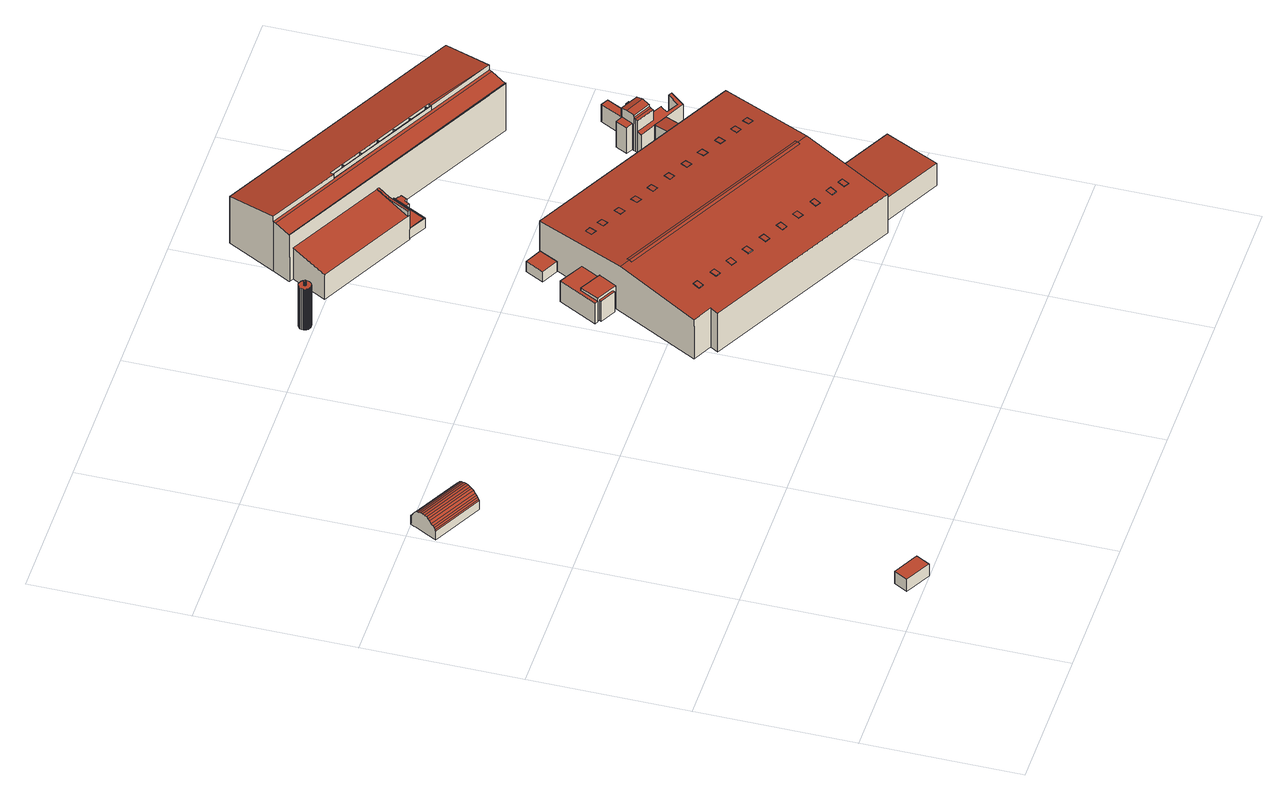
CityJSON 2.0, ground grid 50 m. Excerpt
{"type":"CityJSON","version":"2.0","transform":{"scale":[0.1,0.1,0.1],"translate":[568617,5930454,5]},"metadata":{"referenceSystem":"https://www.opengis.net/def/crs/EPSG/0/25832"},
"CityObjects":{
"building1":{"type":"Building","attributes":{"Grundfläche 2D":"46.861471","Grundhöhe NN":"5.436"},"geometry":[{"type":"Solid","lod":"3","boundaries":[[[[0,1,2,3]],[[4,5,3,2]],[[5,6,0,3]],[[6,7,1,0]],[[7,4,2,1]],[[7,6,5,4]]]],"semantics":{"surfaces":[{"type":"RoofSurface"},{"type":"WallSurface"},{"type":"GroundSurface"}],"values":[[0,1,1,1,1,2]]}}]},
"building2":{"type":"Building","attributes":{"Grundfläche 2D":"179.631432","Grundhöhe NN":"5.040"},"geometry":[{"type":"Solid","lod":"3","boundaries":[[[[8,9,10,11]],[[12,9,8,13]],[[14,12,13,15]],[[16,14,15,17]],[[18,16,17,19]],[[20,18,19,21]],[[22,20,21,23]],[[24,22,23,25]],[[26,24,25,27]],[[28,26,27,29]],[[30,28,29,31]],[[32,30,31,33]],[[34,32,33,35]],[[36,37,34,35,38,39]],[[40,36,39,41]],[[42,40,41,43]],[[44,42,43,45]],[[11,10,46,47]],[[48,49,50,51,52,53,45,43,41,39,38,35,33,31,29,27,25,23,21,19,17,15,13,8,11,47,54]],[[44,45,53,55]],[[10,9,12,14,16,18,20,22,24,26,28,30,32,34,37,36,40,42,44,55,56,57,58,59,60,46]],[[59,58,57,56,55,53,52,51,50,49,48,54,47,46,60]]]],"semantics":{"surfaces":[{"type":"RoofSurface"},{"type":"WallSurface"},{"type":"GroundSurface"}],"values":[[0,0,0,0,0,0,0,0,0,0,0,0,0,0,0,0,0,1,1,1,1,2]]}}]},
"building3":{"type":"Building","attributes":{"Grundfläche 2D":"11.535764","Grundhöhe NN":"5.531"},"children":["building3-1"],"geometry":[{"type":"Solid","lod":"3","boundaries":[[[[61,62,63,64,65,66,67,68,69,70,71,72,73,74,75,76,77,78,79,80,81,82,83,84,85,86,87,88,89,90,91,92,93,94,95,96,97,98,99,100,101,102,103,104,105,106,107,108,109,110]],[[111,112,68,67]],[[112,113,69,68]],[[113,114,70,69]],[[114,115,71,70]],[[116,111,67,66]],[[117,116,66,65]],[[115,118,72,71]],[[118,119,73,72]],[[119,120,74,73]],[[120,121,75,74]],[[121,122,76,75]],[[122,123,77,76]],[[123,124,78,77]],[[124,125,79,78]],[[125,126,80,79]],[[126,127,81,80]],[[127,128,82,81]],[[128,129,83,82]],[[129,130,84,83]],[[130,131,85,84]],[[131,132,86,85]],[[132,133,87,86]],[[133,134,88,87]],[[134,135,89,88]],[[135,136,90,89]],[[136,137,91,90]],[[137,138,92,91]],[[138,139,93,92]],[[139,140,94,93]],[[140,141,95,94]],[[141,142,96,95]],[[142,143,97,96]],[[143,144,98,97]],[[144,145,99,98]],[[145,146,100,99]],[[146,147,101,100]],[[147,148,102,101]],[[148,149,103,102]],[[149,150,104,103]],[[150,151,105,104]],[[151,152,106,105]],[[152,153,107,106]],[[153,154,108,107]],[[154,155,109,108]],[[155,156,110,109]],[[156,157,61,110]],[[157,158,62,61]],[[158,159,63,62]],[[159,160,64,63]],[[160,117,65,64]],[[154,153,152,151,150,149,148,147,146,145,144,143,142,141,140,139,138,137,136,135,134,133,132,131,130,129,128,127,126,125,124,123,122,121,120,119,118,115,114,113,112,111,116,117,160,159,158,157,156,155]]]],"semantics":{"surfaces":[{"type":"RoofSurface"},{"type":"WallSurface"},{"type":"GroundSurface"}],"values":[[0,1,1,1,1,1,1,1,1,1,1,1,1,1,1,1,1,1,1,1,1,1,1,1,1,1,1,1,1,1,1,1,1,1,1,1,1,1,1,1,1,1,1,1,1,1,1,1,1,1,1,2]]}}]},
"building3-1":{"type":"BuildingInstallation","parents":["building3"],"geometry":[{"type":"MultiSurface","lod":"3","boundaries":[[[161,162,163,164,165,166,167,168,169,170,171,172,173,174,175,176,177,178,179,180,181,182,183,184,185,186,187]],[[188,189,165,164]],[[189,190,166,165]],[[191,188,164,163]],[[190,192,167,166]],[[192,193,168,167]],[[193,194,169,168]],[[194,195,170,169]],[[195,196,171,170]],[[196,197,172,171]],[[197,198,173,172]],[[198,199,174,173]],[[199,200,175,174]],[[200,201,176,175]],[[201,202,177,176]],[[202,203,178,177]],[[203,204,179,178]],[[204,205,180,179]],[[181,180,205,206]],[[206,207,182,181]],[[207,208,183,182]],[[208,209,184,183]],[[209,210,185,184]],[[210,211,186,185]],[[211,212,187,186]],[[212,213,161,187]],[[213,214,162,161]],[[214,191,163,162]]],"semantics":{"surfaces":[{"type":"RoofSurface"},{"type":"WallSurface"}],"values":[0,1,1,1,1,1,1,1,1,1,1,1,1,1,1,1,1,1,1,1,1,1,1,1,1,1,1,1]}}]},
"building4":{"type":"Building","attributes":{"Grundfläche 2D":"39.604685","Grundhöhe NN":"5.566"},"geometry":[{"type":"Solid","lod":"3","boundaries":[[[[215,216,217,218]],[[216,215,219,220]],[[217,216,220,221]],[[218,217,221,222]],[[215,218,222,219]],[[220,219,222,221]]]],"semantics":{"surfaces":[{"type":"RoofSurface"},{"type":"WallSurface"},{"type":"GroundSurface"}],"values":[[0,1,1,1,1,2]]}}]},
"building5":{"type":"Building","attributes":{"Grundfläche 2D":"5198.544822","Grundhöhe NN":"5.057"},"children":["building5-1","building5-2","building5-3","building5-4","building5-5","building5-6","building5-7","building5-8","building5-9","building5-10","building5-11","building5-12","building5-13","building5-14","building5-15","building5-16","building5-17","building5-18","building5-19","building5-20","building5-21"],"geometry":[{"type":"Solid","lod":"3","boundaries":[[[[223,224,225,226,227]],[[225,224,228,229]],[[230,231,232,233,234,235,223,227,226,236,237]],[[238,239,237,236,229,228,235,234]],[[240,241,242,243]],[[244,245,246,247]],[[248,249,250,251]],[[252,253,254,255]],[[256,257,258,259]],[[260,261,262,263]],[[264,265,266,267]],[[268,269,270,271,272,273,274]],[[275,276,277,278]],[[224,223,235,228]],[[225,229,236,226]],[[242,279,280,246,243]],[[243,246,245,240]],[[240,245,281,282,241]],[[247,246,280,283]],[[244,247,283,284]],[[245,244,284,281]],[[251,250,285,286]],[[248,251,286,287]],[[249,248,287,288]],[[255,254,289,290]],[[252,255,290,291]],[[253,252,291,292]],[[258,293,289,254,259]],[[259,254,253,256]],[[256,253,292,294,257]],[[269,268,278,277,295,296,230,237,239,297,298]],[[231,230,296,299]],[[232,231,299,300]],[[233,232,300,301]],[[279,242,241,282,293,258,257,294,285,250,249,288,302,238,234,233,301]],[[266,303,297,239,238,302,304,267]],[[263,262,305,306]],[[260,263,306,307]],[[261,260,307,308]],[[264,267,304,309]],[[265,264,309,310]],[[266,265,310,303]],[[270,269,298,311]],[[271,270,311,312]],[[272,271,312,313]],[[272,313,314,273]],[[278,268,274,275]],[[275,274,273,276]],[[261,308,295,277,276,273,314,305,262]],[[314,313,312,311,298,297,303,310,309,304,302,288,287,286,285,294,292,291,290,289,293,282,281,284,283,280,279,301,300,299,296,295,308,307,306,305]]]],"semantics":{"surfaces":[{"type":"RoofSurface"},{"type":"WallSurface"},{"type":"GroundSurface"}],"values":[[0,0,0,0,0,0,0,0,0,0,0,0,0,1,1,1,1,1,1,1,1,1,1,1,1,1,1,1,1,1,1,1,1,1,1,1,1,1,1,1,1,1,1,1,1,1,1,1,1,2]]}}]},
"building5-1":{"type":"BuildingInstallation","parents":["building5"],"geometry":[{"type":"MultiSurface","lod":"3","boundaries":[[[315,316,317,318]],[[318,317,319,320]],[[315,318,320,321]],[[316,315,321,322]],[[317,316,322,319]]],"semantics":{"surfaces":[{"type":"RoofSurface"},{"type":"WallSurface"}],"values":[0,1,1,1,1]}}]},
"building5-2":{"type":"BuildingInstallation","parents":["building5"],"geometry":[{"type":"MultiSurface","lod":"3","boundaries":[[[323,324,325,326]],[[326,325,327,328]],[[328,329,323,326]],[[329,330,324,323]],[[325,324,330,327]]],"semantics":{"surfaces":[{"type":"RoofSurface"},{"type":"WallSurface"}],"values":[0,1,1,1,1]}}]},
"building5-3":{"type":"BuildingInstallation","parents":["building5"],"geometry":[{"type":"MultiSurface","lod":"3","boundaries":[[[331,332,333,334]],[[334,333,335,336]],[[331,334,336,337]],[[332,331,337,338]],[[333,332,338,335]]],"semantics":{"surfaces":[{"type":"RoofSurface"},{"type":"WallSurface"}],"values":[0,1,1,1,1]}}]},
"building5-4":{"type":"BuildingInstallation","parents":["building5"],"geometry":[{"type":"MultiSurface","lod":"3","boundaries":[[[339,340,341,342]],[[342,341,343,344]],[[339,342,344,345]],[[340,339,345,346]],[[341,340,346,343]]],"semantics":{"surfaces":[{"type":"RoofSurface"},{"type":"WallSurface"}],"values":[0,1,1,1,1]}}]},
"building5-5":{"type":"BuildingInstallation","parents":["building5"],"geometry":[{"type":"MultiSurface","lod":"3","boundaries":[[[347,348,349,350]],[[350,349,351,352]],[[347,350,352,353]],[[348,347,353,354]],[[349,348,354,351]]],"semantics":{"surfaces":[{"type":"RoofSurface"},{"type":"WallSurface"}],"values":[0,1,1,1,1]}}]},
"building5-6":{"type":"BuildingInstallation","parents":["building5"],"geometry":[{"type":"MultiSurface","lod":"3","boundaries":[[[355,356,357,358]],[[359,360,358,357]],[[355,358,360,361]],[[361,362,356,355]],[[357,356,362,359]]],"semantics":{"surfaces":[{"type":"RoofSurface"},{"type":"WallSurface"}],"values":[0,1,1,1,1]}}]},
"building5-7":{"type":"BuildingInstallation","parents":["building5"],"geometry":[{"type":"MultiSurface","lod":"3","boundaries":[[[363,364,365,366]],[[367,368,366,365]],[[363,366,368,369]],[[369,370,364,363]],[[365,364,370,367]]],"semantics":{"surfaces":[{"type":"RoofSurface"},{"type":"WallSurface"}],"values":[0,1,1,1,1]}}]},
"building5-8":{"type":"BuildingInstallation","parents":["building5"],"geometry":[{"type":"MultiSurface","lod":"3","boundaries":[[[371,372,373,374]],[[374,373,375,376]],[[371,374,376,377]],[[372,371,377,378]],[[373,372,378,375]]],"semantics":{"surfaces":[{"type":"RoofSurface"},{"type":"WallSurface"}],"values":[0,1,1,1,1]}}]},
"building5-9":{"type":"BuildingInstallation","parents":["building5"],"geometry":[{"type":"MultiSurface","lod":"3","boundaries":[[[379,380,381,382]],[[382,381,383,384]],[[379,382,384,385]],[[380,379,385,386]],[[381,380,386,383]]],"semantics":{"surfaces":[{"type":"RoofSurface"},{"type":"WallSurface"}],"values":[0,1,1,1,1]}}]},
"building5-10":{"type":"BuildingInstallation","parents":["building5"],"geometry":[{"type":"MultiSurface","lod":"3","boundaries":[[[387,388,389,390]],[[390,389,391,392]],[[387,390,392,393]],[[388,387,393,394]],[[389,388,394,391]]],"semantics":{"surfaces":[{"type":"RoofSurface"},{"type":"WallSurface"}],"values":[0,1,1,1,1]}}]},
"building5-11":{"type":"BuildingInstallation","parents":["building5"],"geometry":[{"type":"MultiSurface","lod":"3","boundaries":[[[395,396,397,398]],[[398,397,399,400]],[[395,398,400,401]],[[396,395,401,402]],[[397,396,402,399]]],"semantics":{"surfaces":[{"type":"RoofSurface"},{"type":"WallSurface"}],"values":[0,1,1,1,1]}}]},
"building5-12":{"type":"BuildingInstallation","parents":["building5"],"geometry":[{"type":"MultiSurface","lod":"3","boundaries":[[[403,404,405,406]],[[406,405,407,408]],[[403,406,408,409]],[[404,403,409,410]],[[405,404,410,407]]],"semantics":{"surfaces":[{"type":"RoofSurface"},{"type":"WallSurface"}],"values":[0,1,1,1,1]}}]},
"building5-13":{"type":"BuildingInstallation","parents":["building5"],"geometry":[{"type":"MultiSurface","lod":"3","boundaries":[[[411,412,413,414]],[[415,416,414,413]],[[416,417,411,414]],[[412,411,417,418]],[[413,412,418,415]]],"semantics":{"surfaces":[{"type":"RoofSurface"},{"type":"WallSurface"}],"values":[0,1,1,1,1]}}]},
"building5-14":{"type":"BuildingInstallation","parents":["building5"],"geometry":[{"type":"MultiSurface","lod":"3","boundaries":[[[419,420,421,422]],[[422,421,423,424]],[[419,422,424,425]],[[420,419,425,426]],[[421,420,426,423]]],"semantics":{"surfaces":[{"type":"RoofSurface"},{"type":"WallSurface"}],"values":[0,1,1,1,1]}}]},
"building5-15":{"type":"BuildingInstallation","parents":["building5"],"geometry":[{"type":"MultiSurface","lod":"3","boundaries":[[[427,428,429,430]],[[430,429,431,432]],[[427,430,432,433]],[[428,427,433,434]],[[429,428,434,431]]],"semantics":{"surfaces":[{"type":"RoofSurface"},{"type":"WallSurface"}],"values":[0,1,1,1,1]}}]},
"building5-16":{"type":"BuildingInstallation","parents":["building5"],"geometry":[{"type":"MultiSurface","lod":"3","boundaries":[[[435,436,437,438]],[[438,437,439,440]],[[435,438,440,441]],[[436,435,441,442]],[[437,436,442,439]]],"semantics":{"surfaces":[{"type":"RoofSurface"},{"type":"WallSurface"}],"values":[0,1,1,1,1]}}]},
"building5-17":{"type":"BuildingInstallation","parents":["building5"],"geometry":[{"type":"MultiSurface","lod":"3","boundaries":[[[443,444,445,446]],[[446,445,447,448]],[[443,446,448,449]],[[444,443,449,450]],[[445,444,450,447]]],"semantics":{"surfaces":[{"type":"RoofSurface"},{"type":"WallSurface"}],"values":[0,1,1,1,1]}}]},
"building5-18":{"type":"BuildingInstallation","parents":["building5"],"geometry":[{"type":"MultiSurface","lod":"3","boundaries":[[[451,452,453,454]],[[452,451,455,456]],[[454,453,457,458]],[[451,454,458,455]],[[453,452,456,457]]],"semantics":{"surfaces":[{"type":"RoofSurface"},{"type":"WallSurface"}],"values":[0,1,1,1,1]}}]},
"building5-19":{"type":"BuildingInstallation","parents":["building5"],"geometry":[{"type":"MultiSurface","lod":"3","boundaries":[[[459,460,461,462]],[[463,464,462,461]],[[459,462,464,465]],[[460,459,465,466]],[[466,463,461,460]]],"semantics":{"surfaces":[{"type":"RoofSurface"},{"type":"WallSurface"}],"values":[0,1,1,1,1]}}]},
"building5-20":{"type":"BuildingInstallation","parents":["building5"],"geometry":[{"type":"MultiSurface","lod":"3","boundaries":[[[467,468,469,470]],[[470,469,471,472]],[[467,470,472,473]],[[468,467,473,474]],[[469,468,474,471]]],"semantics":{"surfaces":[{"type":"RoofSurface"},{"type":"WallSurface"}],"values":[0,1,1,1,1]}}]},
"building5-21":{"type":"BuildingInstallation","parents":["building5"],"geometry":[{"type":"MultiSurface","lod":"3","boundaries":[[[475,476,477,478]],[[478,477,479,480]],[[475,478,480,481]],[[476,475,481,482]],[[477,476,482,479]]],"semantics":{"surfaces":[{"type":"RoofSurface"},{"type":"WallSurface"}],"values":[0,1,1,1,1]}}]},
"building6":{"type":"Building","attributes":{"Grundfläche 2D":"90.308043","Grundhöhe NN":"5.672"},"children":["building6-1"],"geometry":[{"type":"Solid","lod":"3","boundaries":[[[[483,484,485,486,487,488]],[[489,490,491,492,493,494,495,496]],[[483,488,497,498]],[[492,484,483,498,499,493]],[[485,484,492,500,501,486]],[[488,487,486,501,497]],[[494,493,499,502]],[[495,494,502,503]],[[496,495,503,504]],[[489,496,504,505]],[[490,489,505,506]],[[491,490,506,507]],[[492,491,507,500]],[[502,499,498,497,501,500,507,506,505,504,503]]]],"semantics":{"surfaces":[{"type":"RoofSurface"},{"type":"WallSurface"},{"type":"GroundSurface"}],"values":[[0,0,1,1,1,1,1,1,1,1,1,1,1,2]]}}]},
"building6-1":{"type":"BuildingInstallation","parents":["building6"],"geometry":[{"type":"MultiSurface","lod":"3","boundaries":[[[508,509,510,511,512,513]],[[484,485,509,508]],[[485,514,510,509]],[[514,487,511,510]],[[487,488,512,511]],[[488,483,513,512]],[[483,484,508,513]]],"semantics":{"surfaces":[{"type":"RoofSurface"},{"type":"WallSurface"}],"values":[0,1,1,1,1,1,1]}}]},
"building7":{"type":"Building","attributes":{"Grundfläche 2D":"461.418660","Grundhöhe NN":"5.342"},"geometry":[{"type":"Solid","lod":"3","boundaries":[[[[515,516,517,518]],[[519,520,518,517]],[[520,521,515,518]],[[521,522,516,515]],[[522,519,517,516]],[[522,521,520,519]]]],"semantics":{"surfaces":[{"type":"RoofSurface"},{"type":"WallSurface"},{"type":"GroundSurface"}],"values":[[0,1,1,1,1,2]]}}]},
"building8":{"type":"Building","attributes":{"Grundfläche 2D":"2604.975888","Grundhöhe NN":"5.404"},"children":["building8-1","building8-2","building8-3","building8-4","building8-5","building8-6","building8-7","building8-8"],"geometry":[{"type":"Solid","lod":"3","boundaries":[[[[523,524,525,526,527]],[[528,529,530,531,532,533,534]],[[535,536,537,538,539,540]],[[539,538,541,542,543,544,545,546,547,548,549,550,551,552,553,554,555,556,557]],[[558,536,535,559,560]],[[561,562,563,564,565,566,567,568,569]],[[570,562,561]],[[558,524,523,527,571,572]],[[558,560,559,525,524]],[[559,573,526,525]],[[573,571,527,526]],[[566,540,539,567]],[[556,555,569,568,567,539,557]],[[553,552,551,550,549,548,547,546,545,544,543,542,561,569,555,554]],[[538,574,570,561,542,541]],[[570,574,538,537,562]],[[563,562,537,575,576,564]],[[565,564,576,577]],[[565,577,578,540,566]],[[532,531,579,580]],[[534,533,532,580,581]],[[529,528,534,581,582]],[[583,573,559,535,540,578,584]],[[531,530,529,582,585,571,573,583,579]],[[571,585,586,587,575,537,536,558,572]],[[584,578,577,576,575,587,586,585,582,581,580,579,583]]]],"semantics":{"surfaces":[{"type":"RoofSurface"},{"type":"WallSurface"},{"type":"GroundSurface"}],"values":[[0,0,0,0,0,0,0,1,1,1,1,1,1,1,1,1,1,1,1,1,1,1,1,1,1,2]]}}]},
"building8-1":{"type":"BuildingInstallation","parents":["building8"],"geometry":[{"type":"MultiSurface","lod":"3","boundaries":[[[588,589,590,591]],[[589,588,592,553]],[[591,590,554,593]],[[554,590,589,553]]],"semantics":{"surfaces":[{"type":"RoofSurface"},{"type":"WallSurface"}],"values":[0,1,1,1]}}]},
"building8-2":{"type":"BuildingInstallation","parents":["building8"],"geometry":[{"type":"MultiSurface","lod":"3","boundaries":[[[594,595,596,597]],[[597,596,548,598]],[[595,594,599,547]],[[548,596,595,547]]],"semantics":{"surfaces":[{"type":"RoofSurface"},{"type":"WallSurface"}],"values":[0,1,1,1]}}]},
"building8-3":{"type":"BuildingInstallation","parents":["building8"],"geometry":[{"type":"MultiSurface","lod":"3","boundaries":[[[600,601,602,603]],[[603,602,552,604]],[[601,600,605,551]],[[552,602,601,551]]],"semantics":{"surfaces":[{"type":"RoofSurface"},{"type":"WallSurface"}],"values":[0,1,1,1]}}]},
"building8-4":{"type":"BuildingInstallation","parents":["building8"],"geometry":[{"type":"MultiSurface","lod":"3","boundaries":[[[606,607,608,609]],[[609,608,544,610]],[[607,606,611,543]],[[544,608,607,543]]],"semantics":{"surfaces":[{"type":"RoofSurface"},{"type":"WallSurface"}],"values":[0,1,1,1]}}]},
"building8-5":{"type":"BuildingInstallation","parents":["building8"],"geometry":[{"type":"MultiSurface","lod":"3","boundaries":[[[612,613,614,574]],[[606,612,541,611]],[[612,606,609]],[[615,616,612,609,610]],[[612,616,617]],[[599,594,612,617,618]],[[612,594,597]],[[612,597,619]],[[612,619,613]],[[619,597,598,620]],[[619,621,613]],[[600,621,622,605]],[[621,600,613]],[[600,603,613]],[[588,603,604,592]],[[603,588,613]],[[588,591,613]],[[613,591,593,556]],[[557,614,613,556]],[[557,538,574,614]],[[541,612,574,538]]],"semantics":{"surfaces":[{"type":"RoofSurface"},{"type":"WallSurface"}],"values":[0,1,1,1,1,1,1,1,1,1,1,1,1,1,1,1,1,1,1,1,1]}}]},
"building8-6":{"type":"BuildingInstallation","parents":["building8"],"geometry":[{"type":"MultiSurface","lod":"3","boundaries":[[[619,623,624,621]],[[550,624,623,549]],[[621,624,550,622]],[[620,549,623,619]]],"semantics":{"surfaces":[{"type":"RoofSurface"},{"type":"WallSurface"}],"values":[0,1,1,1]}}]},
"building8-7":{"type":"BuildingInstallation","parents":["building8"],"geometry":[{"type":"MultiSurface","lod":"3","boundaries":[[[616,625,626,617]],[[546,626,625,545]],[[617,626,546,618]],[[625,616,615,545]]],"semantics":{"surfaces":[{"type":"RoofSurface"},{"type":"WallSurface"}],"values":[0,1,1,1]}}]},
"building8-8":{"type":"BuildingInstallation","parents":["building8"],"geometry":[{"type":"MultiSurface","lod":"3","boundaries":[[[627,628,629,630]],[[630,631,632,627]],[[533,631,630,629,530,633]],[[533,534,632,631]],[[632,534,528,529,628,627]],[[529,530,629,628]]],"semantics":{"surfaces":[{"type":"RoofSurface"},{"type":"WallSurface"}],"values":[0,0,1,1,1,1]}}]},
"building9":{"type":"Building","attributes":{"Grundfläche 2D":"4.645527","Grundhöhe NN":"5.525"},"geometry":[{"type":"Solid","lod":"3","boundaries":[[[[634,244,247,635]],[[636,637,635,247]],[[637,638,634,635]],[[638,639,244,634]],[[639,636,247,244]],[[639,638,637,636]]]],"semantics":{"surfaces":[{"type":"RoofSurface"},{"type":"WallSurface"},{"type":"GroundSurface"}],"values":[[0,1,1,1,1,2]]}}]},
"building10":{"type":"Building","attributes":{"Grundfläche 2D":"120.439527","Grundhöhe NN":"5.576"},"geometry":[{"type":"Solid","lod":"3","boundaries":[[[[640,641,642,643]],[[644,645,646,647,648,649,650,651,652,653,654,655,656]],[[657,658,640,643]],[[659,660,661,662]],[[663,664,665,666,667,668]],[[669,670,665,664,671,672,673,674,675]],[[676,677,678,679]],[[680,681,682,683,684]],[[643,642,685,686]],[[640,648,647,641]],[[651,650,687,688]],[[652,651,688,689]],[[653,652,689,690]],[[654,653,690,691]],[[656,655,692,693]],[[655,654,691,692]],[[645,644,656,693,694]],[[646,645,694,695]],[[643,686,687,650,657]],[[657,650,649,658]],[[658,649,648,640]],[[661,660,696,697]],[[662,661,697,698]],[[659,662,698,699]],[[700,672,671,664,663,668,641,647,646,695]],[[680,684,701,702,669,675,674,673,672,700,703,679,678]],[[659,699,685,642,667,666,665,670,669,702,696,660]],[[667,642,641,668]],[[676,679,703,704]],[[676,704,705,681,677]],[[677,681,680,678]],[[681,705,706,682]],[[683,682,706,707]],[[707,701,684,683]],[[693,692,691,690,689,688,687,686,685,699,698,697,696,702,701,707,706,705,704,703,700,695,694]]]],"semantics":{"surfaces":[{"type":"RoofSurface"},{"type":"WallSurface"},{"type":"GroundSurface"}],"values":[[0,0,0,0,0,0,0,0,1,1,1,1,1,1,1,1,1,1,1,1,1,1,1,1,1,1,1,1,1,1,1,1,1,1,2]]}}]}
},
"vertices":[
[270,45,50],[188,88,50],[164,44,50],[246,1,50],[164,44,4],[246,1,4],[270,45,4],[188,88,4],
[172,1332,36],[11,1417,36],[9,1414,33],[170,1329,33],[13,1420,42],[173,1335,42],[15,1424,47],[175,1339,47],[17,1430,52],[178,1344,52],[21,1436,58],[182,1350,58],[24,1441,62],[184,1356,62],[27,1447,65],[187,1361,65],[30,1453,67],[191,1368,67],[34,1460,68],[195,1375,68],[38,1468,67],[199,1382,67],[41,1474,65],[202,1389,65],[44,1480,62],[205,1394,62],[47,1485,58],[208,1399,58],[51,1493,47],[49,1490,52],[210,1404,52],[212,1407,47],[53,1496,42],[214,1410,42],[54,1499,36],[215,1413,36],[56,1502,33],[217,1416,33],[9,1414,0],[170,1329,0],[178,1344,0],[182,1350,0],[184,1356,0],[210,1404,0],[214,1410,0],[217,1416,0],[172,1332,0],[56,1502,0],[49,1490,0],[47,1485,0],[30,1453,0],[13,1420,0],[11,1417,0],
[802,2041,163],[801,2043,163],[799,2044,163],[797,2045,163],[795,2046,163],[792,2047,163],[790,2048,163],[788,2048,163],[785,2048,163],[783,2047,163],[781,2046,163],[778,2045,163],[776,2044,163],[775,2042,163],[773,2041,163],[772,2039,163],[770,2037,163],[770,2034,163],[769,2032,163],[769,2030,163],[769,2027,163],[769,2025,163],[770,2022,163],[771,2020,163],[772,2018,163],[773,2016,163],[775,2014,163],[777,2013,163],[779,2012,163],[781,2011,163],[783,2010,163],[786,2009,163],[788,2009,163],[791,2010,163],[793,2010,163],[795,2011,163],[797,2012,163],[799,2013,163],[801,2015,163],[803,2017,163],[804,2018,163],[805,2021,163],[806,2023,163],[807,2025,163],[807,2028,163],[807,2030,163],[807,2032,163],[806,2035,163],[805,2037,163],[804,2039,163],[790,2048,5],[788,2048,5],[785,2048,5],[783,2047,5],[781,2046,5],[792,2047,5],[795,2046,5],[778,2045,5],[776,2044,5],[775,2042,5],[773,2041,5],[772,2039,5],[770,2037,5],[770,2034,5],[769,2032,5],[769,2030,5],[769,2027,5],[769,2025,5],[770,2022,5],[771,2020,5],[772,2018,5],[773,2016,5],[775,2014,5],[777,2013,5],[779,2012,5],[781,2011,5],[783,2010,5],[786,2009,5],[788,2009,5],[791,2010,5],[793,2010,5],[795,2011,5],[797,2012,5],[799,2013,5],[801,2015,5],[803,2017,5],[804,2018,5],[805,2021,5],[806,2023,5],[807,2025,5],[807,2028,5],[807,2030,5],[807,2032,5],[806,2035,5],[805,2037,5],[804,2039,5],[802,2041,5],[801,2043,5],[799,2044,5],[797,2045,5],
[790,2031,178],[790,2032,178],[789,2032,178],[788,2032,178],[787,2032,178],[786,2032,178],[785,2031,178],[784,2030,178],[784,2029,178],[784,2028,178],[784,2027,178],[785,2027,178],[785,2026,178],[786,2026,178],[786,2025,178],[787,2025,178],[788,2025,178],[789,2025,178],[790,2025,178],[790,2026,178],[791,2026,178],[791,2027,178],[792,2028,178],[792,2029,178],[791,2029,178],[791,2030,178],[791,2031,178],[788,2032,163],[787,2032,163],[786,2032,163],[789,2032,163],[785,2031,163],[784,2030,163],[784,2029,163],[784,2028,163],[784,2027,163],[785,2027,163],[785,2026,163],[786,2026,163],[786,2025,163],[787,2025,163],[788,2025,163],[789,2025,163],[790,2025,163],[790,2026,163],[791,2026,163],[791,2027,163],[792,2028,163],[792,2029,163],[791,2029,163],[791,2030,163],[791,2031,163],[790,2031,163],[790,2032,163],
[1210,1392,44],[1240,1451,44],[1186,1478,44],[1156,1419,44],[1210,1392,6],[1240,1451,6],[1186,1478,6],[1156,1419,6],
[1748,816,176],[1753,824,178],[1133,1152,178],[1128,1144,176],[1730,826,176],[1757,832,176],[1137,1160,176],[962,910,153],[1024,877,153],[1010,852,151],[1636,521,151],[1787,806,177],[1753,824,177],[1133,1152,177],[1100,1169,177],[1938,1092,151],[1251,1455,151],[1843,865,74],[1823,875,74],[1803,838,74],[1823,827,74],[1850,861,40],[1843,865,69],[1823,827,69],[1830,823,40],[1928,982,61],[1890,1002,63],[1868,961,63],[1906,941,61],[1879,917,48],[1871,922,72],[1851,884,72],[1860,880,48],[1871,922,80],[1853,931,80],[1833,894,80],[1851,884,80],[1093,1185,80],[1097,1192,80],[1047,1219,80],[1043,1211,80],[1792,1230,141],[1751,1252,141],[1726,1204,147],[1767,1183,147],[1139,1244,80],[1172,1307,80],[1094,1349,80],[1029,1226,80],[1039,1221,80],[1040,1222,80],[1071,1281,80],[1071,1281,90],[1040,1222,90],[1108,1186,90],[1139,1244,90],[1803,838,1],[1823,827,1],[1843,865,1],[1823,875,1],[1830,823,1],[1850,861,1],[1868,961,1],[1906,941,1],[1928,982,1],[1890,1002,1],[1851,884,1],[1860,880,1],[1879,917,1],[1871,922,1],[1833,894,1],[1853,931,1],[1108,1186,1],[962,910,1],[1251,1455,1],[1172,1307,1],[1024,877,1],[1010,852,1],[1636,521,1],[1938,1092,1],[1726,1204,1],[1767,1183,1],[1047,1219,1],[1043,1211,1],[1093,1185,1],[1097,1192,1],[1792,1230,1],[1751,1252,1],[1094,1349,1],[1029,1226,1],[1039,1221,1],[1040,1222,1],
[1104,923,162],[1116,944,163],[1100,952,163],[1088,931,162],[1100,952,161],[1088,931,159],[1104,923,159],[1116,944,161],
[1786,1021,163],[1770,1030,163],[1758,1008,165],[1774,1000,165],[1758,1008,164],[1774,1000,164],[1786,1021,162],[1770,1030,162],
[1640,639,161],[1651,661,163],[1635,669,163],[1624,648,161],[1635,669,161],[1624,648,159],[1640,639,159],[1651,661,161],
[1603,1118,163],[1587,1127,163],[1575,1105,165],[1592,1096,165],[1575,1105,164],[1592,1096,164],[1603,1118,162],[1587,1127,162],
[1418,1216,163],[1401,1225,163],[1390,1203,165],[1406,1194,165],[1390,1203,164],[1406,1194,164],[1418,1216,162],[1401,1225,162],
[1477,1185,163],[1461,1193,163],[1449,1171,165],[1466,1163,165],[1449,1171,164],[1466,1163,164],[1477,1185,162],[1461,1193,162],
[1250,1305,163],[1234,1313,163],[1222,1291,165],[1239,1283,165],[1222,1291,164],[1239,1283,164],[1250,1305,162],[1234,1313,162],
[1540,1151,163],[1524,1160,163],[1512,1138,165],[1529,1130,165],[1512,1138,164],[1529,1130,164],[1540,1151,162],[1524,1160,162],
[1473,728,161],[1484,749,163],[1468,758,163],[1457,736,161],[1468,758,161],[1457,736,159],[1473,728,159],[1484,749,161],
[1413,760,161],[1424,781,163],[1408,790,163],[1396,768,161],[1408,790,161],[1396,768,159],[1413,760,159],[1424,781,161],
[1350,793,161],[1361,814,163],[1345,823,163],[1334,801,161],[1345,823,161],[1334,801,159],[1350,793,159],[1361,814,161],
[1167,890,162],[1178,911,163],[1162,919,163],[1151,898,162],[1162,919,161],[1151,898,159],[1167,890,159],[1178,911,161],
[1294,1281,163],[1278,1290,163],[1266,1268,165],[1283,1260,165],[1266,1268,164],[1283,1260,164],[1294,1281,162],[1278,1290,162],
[1226,858,162],[1238,879,163],[1222,888,163],[1210,867,162],[1222,888,161],[1210,867,159],[1226,858,159],[1238,879,161],
[1287,826,162],[1298,848,163],[1282,856,163],[1271,835,162],[1282,856,161],[1271,835,159],[1287,826,159],[1298,848,161],
[1664,1086,163],[1647,1095,163],[1636,1073,165],[1652,1064,165],[1636,1073,164],[1652,1064,164],[1664,1086,162],[1647,1095,162],
[1727,1053,163],[1710,1061,163],[1699,1040,165],[1715,1031,165],[1699,1040,164],[1715,1031,164],[1727,1053,162],[1710,1061,162],
[1536,694,161],[1548,716,163],[1532,724,163],[1520,703,161],[1536,694,159],[1548,716,161],[1532,724,161],[1520,703,159],
[1830,998,163],[1814,1007,163],[1803,985,165],[1819,976,165],[1803,985,164],[1819,976,164],[1830,998,162],[1814,1007,162],
[1596,663,161],[1608,684,163],[1592,692,163],[1580,671,161],[1592,692,161],[1580,671,159],[1596,663,159],[1608,684,161],
[1357,1248,163],[1341,1257,163],[1329,1235,165],[1346,1226,165],[1329,1235,164],[1346,1226,164],[1357,1248,162],[1341,1257,162],
[1284,1809,44],[1343,1920,44],[1341,1921,44],[1287,1950,44],[1229,1840,44],[1228,1839,44],[1368,1905,37],[1359,1909,37],[1360,1911,37],[1343,1920,37],[1322,1881,37],[1340,1872,37],[1349,1889,37],[1358,1885,37],[1228,1839,7],[1284,1809,7],[1322,1881,7],[1343,1920,7],[1287,1950,7],[1340,1872,7],[1349,1889,7],[1358,1885,7],[1368,1905,7],[1359,1909,7],[1360,1911,7],
[1343,1920,46],[1341,1921,46],[1283,1812,46],[1229,1840,46],[1228,1839,46],[1284,1809,46],[1283,1812,44],
[1963,615,78],[1758,723,78],[1665,547,89],[1869,439,89],[1665,547,3],[1869,439,3],[1963,615,3],[1758,723,3],
[1757,1702,186],[1757,1703,186],[959,2124,186],[959,2123,186],[1756,1701,186],[1229,1840,98],[1287,1950,126],[1280,1953,126],[972,2116,126],[913,2005,98],[1221,1842,98],[1228,1839,98],[985,2172,198],[1782,1750,198],[1787,1760,198],[1575,1872,198],[1212,2063,198],[989,2181,198],[1577,1874,198],[1581,1883,198],[1568,1890,198],[1566,1891,198],[1509,1921,198],[1507,1922,198],[1450,1952,198],[1449,1953,198],[1392,1983,198],[1390,1984,198],[1327,2018,198],[1325,2019,198],[1262,2052,198],[1260,2053,198],[1218,2075,198],[1214,2066,198],[1213,2064,198],[1757,1703,185],[959,2124,185],[1371,1907,185],[1581,1883,214],[1787,1760,216],[1868,1912,185],[1868,1913,185],[1071,2335,185],[989,2181,216],[1212,2063,216],[1213,2064,216],[1218,2075,214],[1575,1872,216],[1756,1701,185],[1757,1702,185],[959,2123,185],[1575,1872,214],[1787,1760,4],[1868,1913,4],[1071,2335,4],[989,2181,4],[972,2116,4],[913,2005,4],[1228,1839,4],[1287,1950,4],[959,2123,4],[959,2124,4],[1756,1701,4],[1757,1702,4],[1757,1703,4],
[1257,2043,214],[1262,2052,213],[1260,2053,213],[1255,2044,214],[1257,2043,198],[1255,2044,198],
[1446,1943,214],[1450,1952,213],[1449,1953,213],[1444,1944,214],[1444,1944,198],[1446,1943,198],
[1322,2009,214],[1327,2018,213],[1325,2019,213],[1320,2010,214],[1320,2010,198],[1322,2009,198],
[1563,1881,214],[1568,1890,213],[1566,1891,213],[1561,1882,214],[1561,1882,198],[1563,1881,198],
[1577,1874,214],[1214,2066,214],[1213,2064,214],[1504,1912,198],[1504,1912,214],[1503,1913,214],[1503,1913,198],[1387,1974,214],[1387,1974,198],[1385,1975,214],[1385,1975,198],
[1392,1983,213],[1390,1984,213],
[1509,1921,213],[1507,1922,213],
[1266,1911,118],[1287,1950,129],[1280,1953,129],[1259,1914,118],[1221,1842,118],[1228,1839,118],[1258,1913,115],
[1860,856,40],[1840,818,40],[1830,823,5],[1840,818,5],[1860,856,5],[1850,861,5],
[1828,1287,131],[1831,1292,133],[1772,1322,133],[1770,1317,131],[1879,1269,95],[1880,1270,96],[1832,1295,96],[1831,1292,95],[1828,1287,93],[1823,1278,89],[1765,1308,89],[1759,1296,84],[1917,1214,84],[1938,1255,101],[1927,1261,101],[1910,1229,88],[1870,1250,88],[1765,1308,130],[1823,1278,130],[1775,1326,106],[1794,1363,106],[1772,1374,106],[1753,1337,106],[1832,1295,141],[1842,1314,146],[1784,1344,146],[1775,1326,141],[1772,1322,140],[1831,1292,140],[1795,1365,140],[1794,1363,140],[1852,1333,140],[1853,1335,140],[1851,1336,140],[1840,1342,140],[1817,1354,140],[1866,1364,103],[1855,1370,103],[1840,1342,103],[1851,1336,103],[1840,1342,74],[1855,1370,74],[1888,1433,73],[1865,1445,73],[1817,1354,74],[1772,1322,6],[1770,1317,6],[1765,1308,6],[1759,1296,6],[1917,1214,6],[1938,1255,6],[1927,1261,6],[1910,1229,6],[1870,1250,6],[1880,1270,6],[1832,1295,6],[1794,1363,6],[1772,1374,6],[1753,1337,6],[1775,1326,6],[1853,1335,6],[1817,1354,6],[1795,1365,6],[1851,1336,6],[1866,1364,6],[1855,1370,6],[1888,1433,6],[1865,1445,6]
]}
